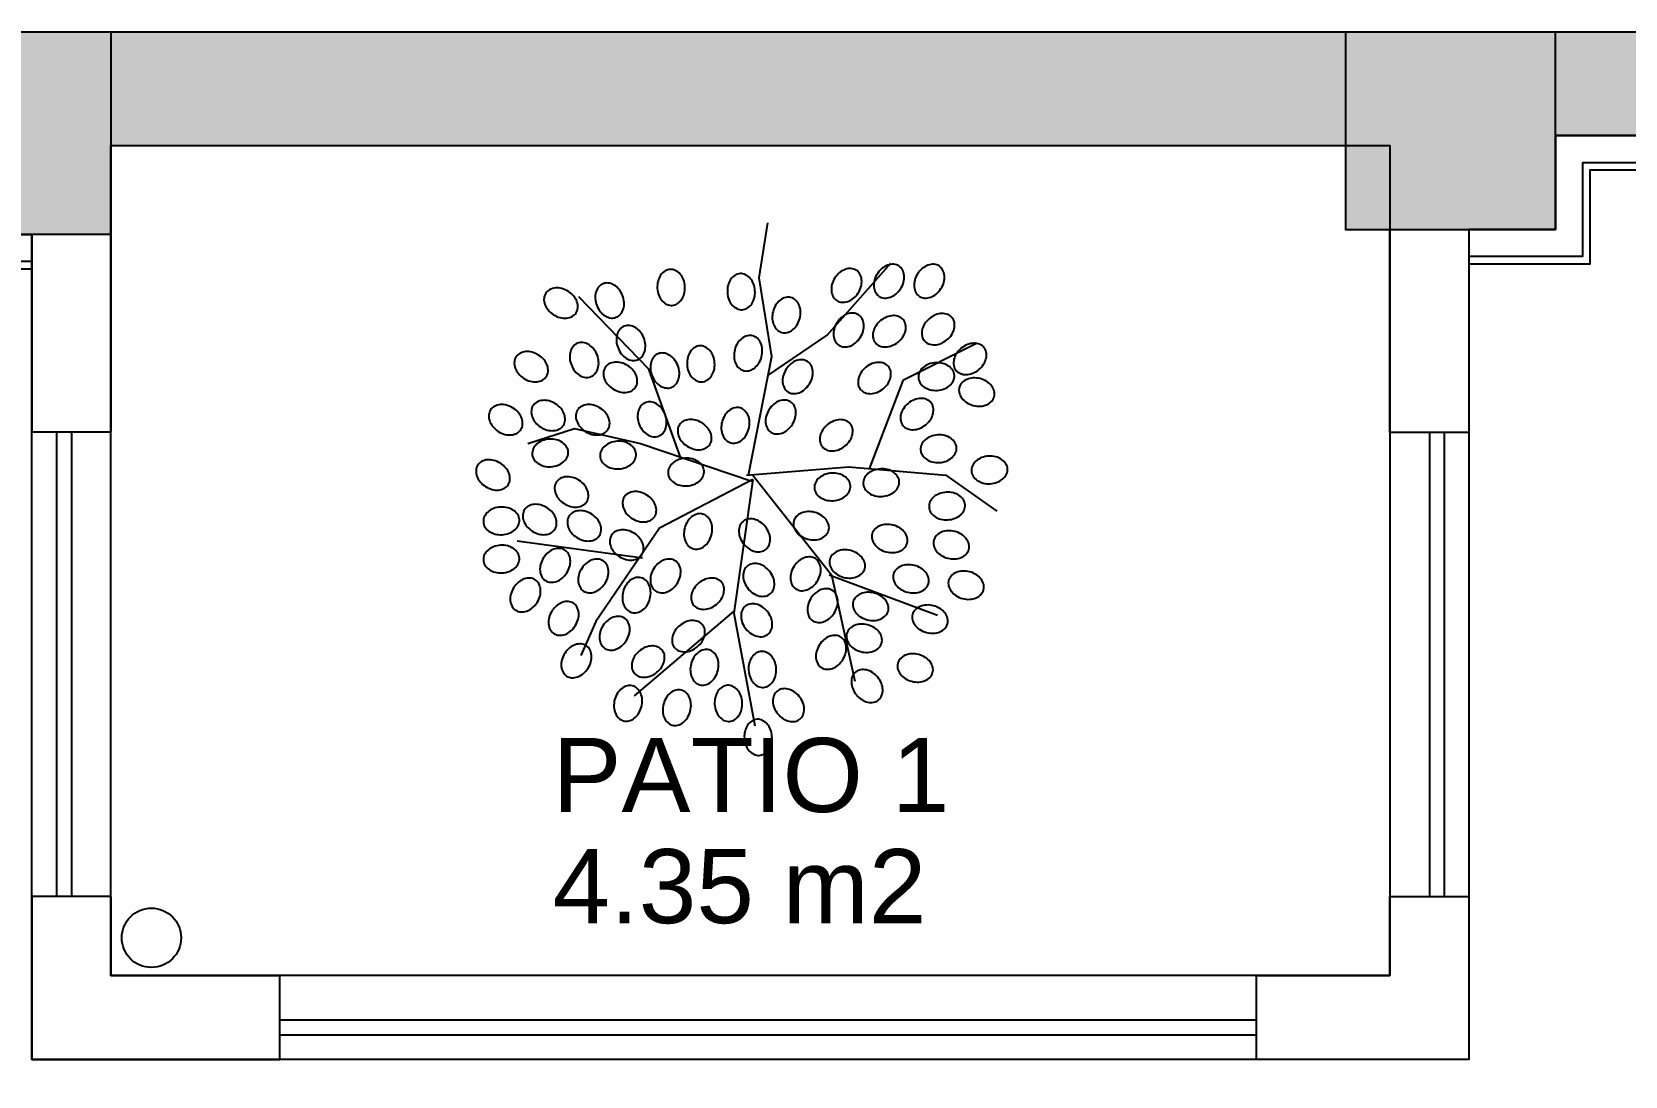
# Model space of a CAD drawing. Header units: millimetres. Extents: x 750 to 30081, y 716 to 7419.
# Drawn here: x 15178 to 18404, y 5305 to 7419 of the extents above; entities that cross this region are included whole.
import ezdxf

# ---------------------------------------------------------------- set-up
doc = ezdxf.new("R2010")
doc.units = ezdxf.units.MM
doc.linetypes.add('CONTINUA', pattern=[0])
for name, color, linetype in [('AREA', 1, 'Continuous'), ('CARPINTERIA', 4, 'Continuous'), ('MURO', 2, 'Continuous'), ('RELLENO', 164, 'CONTINUA')]:
    doc.layers.add(name, color=color, linetype=linetype)
doc.layers.add('AREA PERIMETRO', color=3, linetype='Continuous', plot=False)
doc.styles.add('STYLE1', font='Arial.ttf', dxfattribs={"width": 0.75})

msp = doc.modelspace()

# ---------------------------------------------------------------- hatches: boundary and pattern name
at = {"layer": 'RELLENO', "ltscale": 0.5}
h = msp.add_hatch(color=256, dxfattribs=at)
h.dxf.hatch_style = 1
h.paths.add_polyline_path([(6412.7, 7178.8), (10467.8, 7178.8), (10467.8, 6708.8), (11067.8, 6708.8), (11067.8, 7178.8), (14747.8, 7178.8), (14747.8, 7418.8), (5767.9, 7418.8), (1261.9, 6991.2), (1261.9, 6725.3), (815.6, 6725.3), (800.9, 5416.1), (1801, 5415.3), (1815.9, 6816.3), (5722.7, 7161.1), (5722.7, 6678.8), (6412.7, 6678.8)])
h.paths.add_polyline_path([(15337.8, 7008.8), (15337.8, 7418.8), (14747.8, 7418.8), (14747.8, 7008.8)])
h.paths.add_polyline_path([(15337.8, 7418.8), (15337.8, 7188.8), (17837.8, 7188.8), (17837.8, 7418.8)])
h.paths.add_polyline_path([(18262.8, 7418.8), (17837.8, 7418.8), (17837.8, 7018.8), (18262.8, 7018.8)])
h.paths.add_polyline_path([(18262.8, 7418.8), (18262.8, 7208.8), (21807.8, 7208.8), (21807.8, 7418.8)])
h.paths.add_polyline_path([(21807.8, 7418.8), (21807.8, 6953.8), (22246.3, 6953.8), (22246.3, 7418.8)])
h.paths.add_polyline_path([(25772.8, 7248.8), (25772.8, 7418.8), (22246.3, 7418.8), (22246.3, 7248.8)])
h.paths.add_polyline_path([(26372.8, 7418.8), (25772.8, 7418.8), (25772.8, 6953.8), (26372.8, 6953.8)])
h.paths.add_polyline_path([(26372.8, 7418.8), (26372.8, 7228.8), (28334.2, 7228.8), (28422, 5958.8), (28722.7, 5958.8), (28621.7, 7418.8)])
h.paths.add_polyline_path([(28787.1, 5028.8), (28486.3, 5028.8), (28519.2, 4553.7), (28818.8, 4570.2)])

# ---------------------------------------------------------------- linework, layer by layer
at = {"color": 116, "true_color": 0x136734}
for points in [[(16629.1, 6521.3), (16676.4, 6761.9), (16650.6, 6920.8), (16667.8, 7032.5)], [(16667.8, 6723.2), (16788.1, 6804.8), (16917.1, 6950.9)], [(16491.5, 6555.7), (16427.1, 6736.1), (16285.2, 6882.2)], [(16874.1, 6534.2), (16942.9, 6714.6), (17089, 6787.7)], [(16182.1, 6585.7), (16276.6, 6615.8), (16409.9, 6585.7), (16637.7, 6508.4)], [(16624.8, 6521.3), (16831.1, 6538.5), (17028.8, 6521.3), (17132, 6448.3)], [(16637.7, 6521.3), (16796.7, 6319.4), (16844, 6104.6)], [(16637.7, 6512.7), (16448.6, 6413.9), (16319.6, 6224.9), (16289.5, 6156.1)], [(16637.7, 6512.7), (16599, 6242), (16642, 6014.3)], [(16414.2, 6353.7), (16160.6, 6388.1)], [(16792.4, 6319.4), (17011.6, 6237.7)], [(16599, 6246.3), (16397, 6074.5)]]:
    msp.add_lwpolyline(points, dxfattribs=at)
for points in [[(16474.3, 6865, 0.124565), (16484.5, 6868.2, 0.105746), (16493.5, 6876.8, 0.086824), (16498.8, 6888.6, 0.076963), (16500.2, 6903.2, 0.076963), (16497.1, 6917.4, 0.086824), (16490.5, 6928.5, 0.105746), (16480.5, 6936, 0.124565), (16470, 6938, 0.124565), (16459.9, 6934.8, 0.105746), (16450.9, 6926.2, 0.086824), (16445.6, 6914.4, 0.076963), (16444.2, 6899.9, 0.076963), (16447.3, 6885.6, 0.086824), (16453.9, 6874.5, 0.105746), (16463.9, 6867, 0.124565)], [(16807.7, 6874.7, 0.124565), (16817.8, 6871.4, 0.105746), (16830.1, 6873.1, 0.086824), (16841.4, 6879.5, 0.076963), (16851, 6890.4, 0.076963), (16856.9, 6903.8, 0.086824), (16858, 6916.7, 0.105746), (16854.4, 6928.6, 0.124565), (16847.1, 6936.4, 0.124565), (16837, 6939.7, 0.105746), (16824.7, 6938, 0.086824), (16813.4, 6931.6, 0.076963), (16803.8, 6920.7, 0.076963), (16797.9, 6907.3, 0.086824), (16796.8, 6894.5, 0.105746), (16800.4, 6882.5, 0.124565)], [(16893.6, 6883.3, 0.124565), (16903.7, 6880, 0.105746), (16916.1, 6881.7, 0.086824), (16927.3, 6888.1, 0.076963), (16937, 6899, 0.076963), (16942.8, 6912.4, 0.086824), (16944, 6925.2, 0.105746), (16940.4, 6937.2, 0.124565), (16933.1, 6945, 0.124565), (16923, 6948.3, 0.105746), (16910.6, 6946.6, 0.086824), (16899.4, 6940.2, 0.076963), (16889.8, 6929.3, 0.076963), (16883.9, 6915.9, 0.086824), (16882.7, 6903, 0.105746), (16886.4, 6891.1, 0.124565)], [(16975.3, 6883.3, 0.124565), (16985.4, 6880, 0.105746), (16997.8, 6881.7, 0.086824), (17009, 6888.1, 0.076963), (17018.6, 6899, 0.076963), (17024.5, 6912.4, 0.086824), (17025.7, 6925.2, 0.105746), (17022, 6937.2, 0.124565), (17014.8, 6945, 0.124565), (17004.7, 6948.3, 0.105746), (16992.3, 6946.6, 0.086824), (16981.1, 6940.2, 0.076963), (16971.4, 6929.3, 0.076963), (16965.5, 6915.9, 0.086824), (16964.4, 6903, 0.105746), (16968, 6891.1, 0.124565)], [(16361.1, 6841, 0.124565), (16369.7, 6847.2, 0.105746), (16375.6, 6858.2, 0.086824), (16377, 6871, 0.076963), (16373.8, 6885.2, 0.076963), (16366.5, 6897.8, 0.086824), (16356.8, 6906.3, 0.105746), (16345, 6910.4, 0.124565), (16334.4, 6909.1, 0.124565), (16325.8, 6902.9, 0.105746), (16319.9, 6891.9, 0.086824), (16318.5, 6879, 0.076963), (16321.6, 6864.8, 0.076963), (16329, 6852.2, 0.086824), (16338.7, 6843.7, 0.105746), (16350.5, 6839.6, 0.124565)], [(16616.2, 6856.4, 0.124565), (16626.3, 6859.6, 0.105746), (16635.3, 6868.3, 0.086824), (16640.6, 6880.1, 0.076963), (16642, 6894.6, 0.076963), (16638.9, 6908.8, 0.086824), (16632.3, 6919.9, 0.105746), (16622.3, 6927.4, 0.124565), (16611.9, 6929.4, 0.124565), (16601.7, 6926.2, 0.105746), (16592.7, 6917.6, 0.086824), (16587.4, 6905.8, 0.076963), (16586.1, 6891.3, 0.076963), (16589.1, 6877, 0.086824), (16595.8, 6865.9, 0.105746), (16605.7, 6858.4, 0.124565)], [(16279.8, 6850.2, 0.124565), (16283.2, 6860.3, 0.105746), (16281.5, 6872.7, 0.086824), (16275, 6883.9, 0.076963), (16264.1, 6893.5, 0.076963), (16250.8, 6899.4, 0.086824), (16237.9, 6900.6, 0.105746), (16226, 6896.9, 0.124565), (16218.2, 6889.6, 0.124565), (16214.8, 6879.5, 0.105746), (16216.5, 6867.2, 0.086824), (16223, 6856, 0.076963), (16233.9, 6846.3, 0.076963), (16247.2, 6840.4, 0.086824), (16260.1, 6839.3, 0.105746), (16272.1, 6842.9, 0.124565)], [(16696.3, 6810.3, 0.124565), (16707, 6810.2, 0.105746), (16718.2, 6815.6, 0.086824), (16726.9, 6825.2, 0.076963), (16732.7, 6838.6, 0.076963), (16734.2, 6853.1, 0.086824), (16731.3, 6865.7, 0.105746), (16724.2, 6875.9, 0.124565), (16714.8, 6881.1, 0.124565), (16704.2, 6881.1, 0.105746), (16692.9, 6875.7, 0.086824), (16684.3, 6866.1, 0.076963), (16678.5, 6852.7, 0.076963), (16677, 6838.2, 0.086824), (16679.9, 6825.6, 0.105746), (16687, 6815.4, 0.124565)], [(16812, 6784.5, 0.124565), (16822.1, 6781.2, 0.105746), (16834.4, 6782.9, 0.086824), (16845.7, 6789.3, 0.076963), (16855.3, 6800.2, 0.076963), (16861.2, 6813.5, 0.086824), (16862.3, 6826.4, 0.105746), (16858.7, 6838.4, 0.124565), (16851.4, 6846.1, 0.124565), (16841.3, 6849.5, 0.105746), (16829, 6847.8, 0.086824), (16817.7, 6841.4, 0.076963), (16808.1, 6830.4, 0.076963), (16802.2, 6817.1, 0.086824), (16801.1, 6804.2, 0.105746), (16804.7, 6792.3, 0.124565)], [(16885.8, 6789.4, 0.124565), (16894.4, 6783.1, 0.105746), (16906.7, 6780.9, 0.086824), (16919.3, 6783.6, 0.076963), (16931.9, 6791, 0.076963), (16941.6, 6801.8, 0.086824), (16946.7, 6813.7, 0.105746), (16946.9, 6826.2, 0.124565), (16942.4, 6835.8, 0.124565), (16933.8, 6842.2, 0.105746), (16921.5, 6844.4, 0.086824), (16908.9, 6841.7, 0.076963), (16896.3, 6834.3, 0.076963), (16886.6, 6823.4, 0.086824), (16881.5, 6811.5, 0.105746), (16881.3, 6799.1, 0.124565)], [(16984.7, 6793.7, 0.124565), (16993.2, 6787.4, 0.105746), (17005.5, 6785.2, 0.086824), (17018.2, 6787.9, 0.076963), (17030.7, 6795.3, 0.076963), (17040.5, 6806.1, 0.086824), (17045.5, 6818, 0.105746), (17045.8, 6830.5, 0.124565), (17041.2, 6840.1, 0.124565), (17032.7, 6846.5, 0.105746), (17020.4, 6848.7, 0.086824), (17007.7, 6846, 0.076963), (16995.2, 6838.6, 0.076963), (16985.5, 6827.7, 0.086824), (16980.4, 6815.8, 0.105746), (16980.2, 6803.4, 0.124565)], [(16404, 6755, 0.124565), (16412.7, 6761.2, 0.105746), (16418.6, 6772.2, 0.086824), (16420, 6785.1, 0.076963), (16416.8, 6799.3, 0.076963), (16409.5, 6811.9, 0.086824), (16399.7, 6820.4, 0.105746), (16388, 6824.5, 0.124565), (16377.4, 6823.2, 0.124565), (16368.7, 6817, 0.105746), (16362.8, 6806, 0.086824), (16361.5, 6793.1, 0.076963), (16364.6, 6778.9, 0.076963), (16371.9, 6766.3, 0.086824), (16381.7, 6757.8, 0.105746), (16393.5, 6753.7, 0.124565)], [(16309.5, 6720.7, 0.124565), (16318.1, 6726.9, 0.105746), (16324, 6737.9, 0.086824), (16325.4, 6750.7, 0.076963), (16322.3, 6764.9, 0.076963), (16314.9, 6777.5, 0.086824), (16305.2, 6786, 0.105746), (16293.4, 6790.1, 0.124565), (16282.8, 6788.8, 0.124565), (16274.2, 6782.6, 0.105746), (16268.3, 6771.6, 0.086824), (16266.9, 6758.7, 0.076963), (16270.1, 6744.5, 0.076963), (16277.4, 6731.9, 0.086824), (16287.1, 6723.4, 0.105746), (16298.9, 6719.3, 0.124565)], [(16534.5, 6710.3, 0.124565), (16544.7, 6713.5, 0.105746), (16553.7, 6722.2, 0.086824), (16559, 6734, 0.076963), (16560.3, 6748.5, 0.076963), (16557.3, 6762.7, 0.086824), (16550.6, 6773.8, 0.105746), (16540.7, 6781.4, 0.124565), (16530.2, 6783.4, 0.124565), (16520.1, 6780.1, 0.105746), (16511.1, 6771.5, 0.086824), (16505.8, 6759.7, 0.076963), (16504.4, 6745.2, 0.076963), (16507.5, 6731, 0.086824), (16514.1, 6719.9, 0.105746), (16524.1, 6712.3, 0.124565)], [(16619, 6732.9, 0.124565), (16629.6, 6732.9, 0.105746), (16640.9, 6738.3, 0.086824), (16649.5, 6747.9, 0.076963), (16655.3, 6761.3, 0.076963), (16656.8, 6775.7, 0.086824), (16653.9, 6788.4, 0.105746), (16646.8, 6798.6, 0.124565), (16637.5, 6803.7, 0.124565), (16626.8, 6803.8, 0.105746), (16615.6, 6798.4, 0.086824), (16606.9, 6788.8, 0.076963), (16601.1, 6775.4, 0.076963), (16599.6, 6760.9, 0.086824), (16602.5, 6748.3, 0.105746), (16609.7, 6738.1, 0.124565)], [(17049.2, 6733.6, 0.124565), (17057.7, 6727.3, 0.105746), (17070, 6725.1, 0.086824), (17082.7, 6727.7, 0.076963), (17095.2, 6735.1, 0.076963), (17104.9, 6746, 0.086824), (17110, 6757.9, 0.105746), (17110.2, 6770.4, 0.124565), (17105.7, 6780, 0.124565), (17097.2, 6786.3, 0.105746), (17084.9, 6788.5, 0.086824), (17072.2, 6785.9, 0.076963), (17059.7, 6778.4, 0.076963), (17049.9, 6767.6, 0.086824), (17044.9, 6755.7, 0.105746), (17044.6, 6743.2, 0.124565)], [(16219.6, 6721.3, 0.124565), (16223, 6731.4, 0.105746), (16221.3, 6743.8, 0.086824), (16214.9, 6755, 0.076963), (16203.9, 6764.6, 0.076963), (16190.6, 6770.5, 0.086824), (16177.7, 6771.7, 0.105746), (16165.8, 6768, 0.124565), (16158, 6760.8, 0.124565), (16154.7, 6750.7, 0.105746), (16156.4, 6738.3, 0.086824), (16162.8, 6727.1, 0.076963), (16173.7, 6717.4, 0.076963), (16187.1, 6711.5, 0.086824), (16199.9, 6710.4, 0.105746), (16211.9, 6714, 0.124565)], [(16400.2, 6699.8, 0.124565), (16403.5, 6709.9, 0.105746), (16401.8, 6722.3, 0.086824), (16395.4, 6733.5, 0.076963), (16384.5, 6743.2, 0.076963), (16371.1, 6749, 0.086824), (16358.3, 6750.2, 0.105746), (16346.3, 6746.6, 0.124565), (16338.6, 6739.3, 0.124565), (16335.2, 6729.2, 0.105746), (16336.9, 6716.8, 0.086824), (16343.3, 6705.6, 0.076963), (16354.3, 6696, 0.076963), (16367.6, 6690.1, 0.086824), (16380.5, 6688.9, 0.105746), (16392.4, 6692.5, 0.124565)], [(16472.8, 6699.2, 0.124565), (16481.5, 6705.4, 0.105746), (16487.4, 6716.4, 0.086824), (16488.8, 6729.2, 0.076963), (16485.6, 6743.5, 0.076963), (16478.3, 6756.1, 0.086824), (16468.5, 6764.6, 0.105746), (16456.7, 6768.7, 0.124565), (16446.2, 6767.3, 0.124565), (16437.5, 6761.1, 0.105746), (16431.6, 6750.1, 0.086824), (16430.2, 6737.3, 0.076963), (16433.4, 6723, 0.076963), (16440.7, 6710.5, 0.086824), (16450.5, 6701.9, 0.105746), (16462.3, 6697.9, 0.124565)], [(16708.8, 6690, 0.124565), (16718.9, 6686.6, 0.105746), (16731.3, 6688.3, 0.086824), (16742.5, 6694.8, 0.076963), (16752.1, 6705.7, 0.076963), (16758, 6719, 0.086824), (16759.2, 6731.9, 0.105746), (16755.5, 6743.9, 0.124565), (16748.3, 6751.6, 0.124565), (16738.2, 6755, 0.105746), (16725.8, 6753.3, 0.086824), (16714.6, 6746.8, 0.076963), (16704.9, 6735.9, 0.076963), (16699.1, 6722.6, 0.086824), (16697.9, 6709.7, 0.105746), (16701.5, 6697.8, 0.124565)], [(16855.7, 6694.9, 0.124565), (16864.3, 6688.6, 0.105746), (16876.6, 6686.4, 0.086824), (16889.2, 6689, 0.076963), (16901.8, 6696.5, 0.076963), (16911.5, 6707.3, 0.086824), (16916.6, 6719.2, 0.105746), (16916.8, 6731.7, 0.124565), (16912.3, 6741.3, 0.124565), (16903.7, 6747.6, 0.105746), (16891.4, 6749.8, 0.086824), (16878.8, 6747.2, 0.076963), (16866.2, 6739.8, 0.076963), (16856.5, 6728.9, 0.086824), (16851.4, 6717, 0.105746), (16851.2, 6704.5, 0.124565)], [(16972.9, 6718.9, 0.124565), (16976.1, 6708.8, 0.105746), (16984.7, 6699.8, 0.086824), (16996.5, 6694.5, 0.076963), (17011, 6693.1, 0.076963), (17025.3, 6696.2, 0.086824), (17036.4, 6702.8, 0.105746), (17043.9, 6712.8, 0.124565), (17045.9, 6723.2, 0.124565), (17042.7, 6733.4, 0.105746), (17034.1, 6742.4, 0.086824), (17022.3, 6747.7, 0.076963), (17007.8, 6749, 0.076963), (16993.5, 6746, 0.086824), (16982.4, 6739.3, 0.105746), (16974.9, 6729.4, 0.124565)], [(17055.7, 6698.9, 0.124565), (17055.6, 6688.3, 0.105746), (17061, 6677.1, 0.086824), (17070.6, 6668.4, 0.076963), (17084, 6662.6, 0.076963), (17098.5, 6661.1, 0.086824), (17111.1, 6664, 0.105746), (17121.3, 6671.1, 0.124565), (17126.5, 6680.5, 0.124565), (17126.6, 6691.1, 0.105746), (17121.1, 6702.3, 0.086824), (17111.5, 6711, 0.076963), (17098.2, 6716.8, 0.076963), (17083.7, 6718.3, 0.086824), (17071.1, 6715.4, 0.105746), (17060.8, 6708.3, 0.124565)], [(16168.1, 6613.9, 0.124565), (16171.4, 6624, 0.105746), (16169.7, 6636.4, 0.086824), (16163.3, 6647.6, 0.076963), (16152.4, 6657.2, 0.076963), (16139, 6663.1, 0.086824), (16126.2, 6664.3, 0.105746), (16114.2, 6660.6, 0.124565), (16106.4, 6653.4, 0.124565), (16103.1, 6643.3, 0.105746), (16104.8, 6630.9, 0.086824), (16111.2, 6619.7, 0.076963), (16122.1, 6610, 0.076963), (16135.5, 6604.1, 0.086824), (16148.4, 6603, 0.105746), (16160.3, 6606.6, 0.124565)], [(16254, 6622.5, 0.124565), (16257.4, 6632.6, 0.105746), (16255.7, 6645, 0.086824), (16249.3, 6656.2, 0.076963), (16238.3, 6665.8, 0.076963), (16225, 6671.7, 0.086824), (16212.1, 6672.9, 0.105746), (16200.2, 6669.2, 0.124565), (16192.4, 6661.9, 0.124565), (16189.1, 6651.8, 0.105746), (16190.8, 6639.5, 0.086824), (16197.2, 6628.3, 0.076963), (16208.1, 6618.6, 0.076963), (16221.4, 6612.7, 0.086824), (16234.3, 6611.6, 0.105746), (16246.3, 6615.2, 0.124565)], [(16344.3, 6613.9, 0.124565), (16347.7, 6624, 0.105746), (16346, 6636.4, 0.086824), (16339.5, 6647.6, 0.076963), (16328.6, 6657.2, 0.076963), (16315.3, 6663.1, 0.086824), (16302.4, 6664.3, 0.105746), (16290.4, 6660.6, 0.124565), (16282.7, 6653.4, 0.124565), (16279.3, 6643.3, 0.105746), (16281, 6630.9, 0.086824), (16287.5, 6619.7, 0.076963), (16298.4, 6610, 0.076963), (16311.7, 6604.1, 0.086824), (16324.6, 6603, 0.105746), (16336.5, 6606.6, 0.124565)], [(16447, 6600.4, 0.124565), (16455.7, 6606.6, 0.105746), (16461.6, 6617.6, 0.086824), (16463, 6630.4, 0.076963), (16459.8, 6644.7, 0.076963), (16452.5, 6657.2, 0.086824), (16442.7, 6665.8, 0.105746), (16430.9, 6669.8, 0.124565), (16420.4, 6668.5, 0.124565), (16411.7, 6662.3, 0.105746), (16405.8, 6651.3, 0.086824), (16404.4, 6638.5, 0.076963), (16407.6, 6624.2, 0.076963), (16414.9, 6611.6, 0.086824), (16424.7, 6603.1, 0.105746), (16436.5, 6599.1, 0.124565)], [(16593.2, 6586.9, 0.124565), (16603.8, 6586.8, 0.105746), (16615.1, 6592.2, 0.086824), (16623.7, 6601.8, 0.076963), (16629.5, 6615.2, 0.076963), (16631, 6629.7, 0.086824), (16628.1, 6642.3, 0.105746), (16621, 6652.5, 0.124565), (16611.7, 6657.7, 0.124565), (16601, 6657.7, 0.105746), (16589.8, 6652.3, 0.086824), (16581.1, 6642.7, 0.076963), (16575.3, 6629.3, 0.076963), (16573.8, 6614.8, 0.086824), (16576.7, 6602.2, 0.105746), (16583.9, 6592, 0.124565)], [(16674.4, 6608.4, 0.124565), (16684.5, 6605, 0.105746), (16696.9, 6606.7, 0.086824), (16708.1, 6613.2, 0.076963), (16717.7, 6624.1, 0.076963), (16723.6, 6637.4, 0.086824), (16724.8, 6650.3, 0.105746), (16721.2, 6662.2, 0.124565), (16713.9, 6670, 0.124565), (16703.8, 6673.4, 0.105746), (16691.4, 6671.7, 0.086824), (16680.2, 6665.2, 0.076963), (16670.6, 6654.3, 0.076963), (16664.7, 6641, 0.086824), (16663.5, 6628.1, 0.105746), (16667.1, 6616.1, 0.124565)], [(16941.7, 6621.9, 0.124565), (16950.3, 6615.6, 0.105746), (16962.6, 6613.4, 0.086824), (16975.2, 6616, 0.076963), (16987.8, 6623.4, 0.076963), (16997.5, 6634.3, 0.086824), (17002.5, 6646.2, 0.105746), (17002.8, 6658.7, 0.124565), (16998.3, 6668.3, 0.124565), (16989.7, 6674.6, 0.105746), (16977.4, 6676.8, 0.086824), (16964.8, 6674.2, 0.076963), (16952.2, 6666.7, 0.076963), (16942.5, 6655.9, 0.086824), (16937.4, 6644, 0.105746), (16937.2, 6631.5, 0.124565)], [(16550.6, 6583.8, 0.124565), (16554, 6593.9, 0.105746), (16552.3, 6606.3, 0.086824), (16545.8, 6617.5, 0.076963), (16534.9, 6627.2, 0.076963), (16521.6, 6633, 0.086824), (16508.7, 6634.2, 0.105746), (16496.8, 6630.6, 0.124565), (16489, 6623.3, 0.124565), (16485.6, 6613.2, 0.105746), (16487.3, 6600.8, 0.086824), (16493.8, 6589.6, 0.076963), (16504.7, 6580, 0.076963), (16518, 6574.1, 0.086824), (16530.9, 6572.9, 0.105746), (16542.9, 6576.5, 0.124565)], [(16778.4, 6578.9, 0.124565), (16786.9, 6572.6, 0.105746), (16799.2, 6570.4, 0.086824), (16811.9, 6573, 0.076963), (16824.4, 6580.5, 0.076963), (16834.1, 6591.3, 0.086824), (16839.2, 6603.2, 0.105746), (16839.5, 6615.7, 0.124565), (16834.9, 6625.3, 0.124565), (16826.4, 6631.6, 0.105746), (16814.1, 6633.8, 0.086824), (16801.4, 6631.2, 0.076963), (16788.9, 6623.8, 0.076963), (16779.2, 6612.9, 0.086824), (16774.1, 6601, 0.105746), (16773.8, 6588.5, 0.124565)], [(16263.8, 6568.5, 0.124565), (16260.6, 6578.7, 0.105746), (16251.9, 6587.7, 0.086824), (16240.1, 6593, 0.076963), (16225.6, 6594.4, 0.076963), (16211.4, 6591.3, 0.086824), (16200.3, 6584.7, 0.105746), (16192.8, 6574.7, 0.124565), (16190.8, 6564.2, 0.124565), (16194, 6554.1, 0.105746), (16202.6, 6545.1, 0.086824), (16214.4, 6539.8, 0.076963), (16228.9, 6538.4, 0.076963), (16243.2, 6541.5, 0.086824), (16254.3, 6548.1, 0.105746), (16261.8, 6558.1, 0.124565)], [(16401.3, 6564.2, 0.124565), (16398.1, 6574.4, 0.105746), (16389.5, 6583.4, 0.086824), (16377.7, 6588.7, 0.076963), (16363.2, 6590.1, 0.076963), (16348.9, 6587, 0.086824), (16337.8, 6580.4, 0.105746), (16330.3, 6570.4, 0.124565), (16328.3, 6559.9, 0.124565), (16331.5, 6549.8, 0.105746), (16340.2, 6540.8, 0.086824), (16352, 6535.5, 0.076963), (16366.5, 6534.1, 0.076963), (16380.7, 6537.2, 0.086824), (16391.8, 6543.8, 0.105746), (16399.3, 6553.8, 0.124565)], [(16977.2, 6572.9, 0.124565), (16980.4, 6562.7, 0.105746), (16989, 6553.7, 0.086824), (17000.8, 6548.4, 0.076963), (17015.3, 6547, 0.076963), (17029.6, 6550.1, 0.086824), (17040.7, 6556.7, 0.105746), (17048.2, 6566.7, 0.124565), (17050.2, 6577.2, 0.124565), (17047, 6587.3, 0.105746), (17038.4, 6596.3, 0.086824), (17026.6, 6601.6, 0.076963), (17012, 6603, 0.076963), (16997.8, 6599.9, 0.086824), (16986.7, 6593.3, 0.105746), (16979.2, 6583.3, 0.124565)], [(16142.3, 6502.2, 0.124565), (16145.6, 6512.3, 0.105746), (16143.9, 6524.7, 0.086824), (16137.5, 6535.9, 0.076963), (16126.6, 6545.5, 0.076963), (16113.3, 6551.4, 0.086824), (16100.4, 6552.6, 0.105746), (16088.4, 6548.9, 0.124565), (16080.7, 6541.7, 0.124565), (16077.3, 6531.6, 0.105746), (16079, 6519.2, 0.086824), (16085.4, 6508, 0.076963), (16096.4, 6498.3, 0.076963), (16109.7, 6492.4, 0.086824), (16122.6, 6491.3, 0.105746), (16134.5, 6494.9, 0.124565)], [(16538.9, 6529.9, 0.124565), (16535.7, 6540, 0.105746), (16527, 6549, 0.086824), (16515.2, 6554.3, 0.076963), (16500.7, 6555.7, 0.076963), (16486.5, 6552.6, 0.086824), (16475.4, 6546, 0.105746), (16467.9, 6536, 0.124565), (16465.9, 6525.6, 0.124565), (16469.1, 6515.4, 0.105746), (16477.7, 6506.4, 0.086824), (16489.5, 6501.1, 0.076963), (16504, 6499.8, 0.076963), (16518.3, 6502.8, 0.086824), (16529.4, 6509.5, 0.105746), (16536.9, 6519.4, 0.124565)], [(17080.3, 6529.9, 0.124565), (17083.5, 6519.7, 0.105746), (17092.2, 6510.7, 0.086824), (17104, 6505.4, 0.076963), (17118.5, 6504.1, 0.076963), (17132.7, 6507.1, 0.086824), (17143.8, 6513.8, 0.105746), (17151.4, 6523.7, 0.124565), (17153.4, 6534.2, 0.124565), (17150.2, 6544.3, 0.105746), (17141.5, 6553.3, 0.086824), (17129.7, 6558.6, 0.076963), (17115.2, 6560, 0.076963), (17101, 6556.9, 0.086824), (17089.9, 6550.3, 0.105746), (17082.3, 6540.3, 0.124565)], [(16301.3, 6467.8, 0.124565), (16304.7, 6477.9, 0.105746), (16303, 6490.3, 0.086824), (16296.5, 6501.5, 0.076963), (16285.6, 6511.2, 0.076963), (16272.3, 6517, 0.086824), (16259.4, 6518.2, 0.105746), (16247.5, 6514.6, 0.124565), (16239.7, 6507.3, 0.124565), (16236.3, 6497.2, 0.105746), (16238, 6484.8, 0.086824), (16244.5, 6473.6, 0.076963), (16255.4, 6464, 0.076963), (16268.7, 6458.1, 0.086824), (16281.6, 6456.9, 0.105746), (16293.5, 6460.6, 0.124565)], [(16762.3, 6495.5, 0.124565), (16765.5, 6485.4, 0.105746), (16774.1, 6476.4, 0.086824), (16785.9, 6471.1, 0.076963), (16800.4, 6469.7, 0.076963), (16814.7, 6472.8, 0.086824), (16825.8, 6479.4, 0.105746), (16833.3, 6489.4, 0.124565), (16835.3, 6499.8, 0.124565), (16832.1, 6510, 0.105746), (16823.4, 6519, 0.086824), (16811.6, 6524.3, 0.076963), (16797.1, 6525.6, 0.076963), (16782.9, 6522.6, 0.086824), (16771.8, 6515.9, 0.105746), (16764.3, 6506, 0.124565)], [(16861.1, 6504.1, 0.124565), (16864.3, 6494, 0.105746), (16873, 6485, 0.086824), (16884.8, 6479.7, 0.076963), (16899.3, 6478.3, 0.076963), (16913.5, 6481.4, 0.086824), (16924.6, 6488, 0.105746), (16932.2, 6498, 0.124565), (16934.2, 6508.4, 0.124565), (16930.9, 6518.6, 0.105746), (16922.3, 6527.6, 0.086824), (16910.5, 6532.9, 0.076963), (16896, 6534.2, 0.076963), (16881.8, 6531.2, 0.086824), (16870.7, 6524.5, 0.105746), (16863.1, 6514.6, 0.124565)], [(16438.9, 6437.8, 0.124565), (16442.2, 6447.9, 0.105746), (16440.5, 6460.2, 0.086824), (16434.1, 6471.4, 0.076963), (16423.2, 6481.1, 0.076963), (16409.8, 6487, 0.086824), (16397, 6488.1, 0.105746), (16385, 6484.5, 0.124565), (16377.2, 6477.2, 0.124565), (16373.9, 6467.1, 0.105746), (16375.6, 6454.7, 0.086824), (16382, 6443.5, 0.076963), (16392.9, 6433.9, 0.076963), (16406.3, 6428, 0.086824), (16419.1, 6426.8, 0.105746), (16431.1, 6430.5, 0.124565)], [(16994.4, 6456.9, 0.124565), (16997.6, 6446.7, 0.105746), (17006.2, 6437.7, 0.086824), (17018, 6432.4, 0.076963), (17032.5, 6431, 0.076963), (17046.8, 6434.1, 0.086824), (17057.9, 6440.7, 0.105746), (17065.4, 6450.7, 0.124565), (17067.4, 6461.2, 0.124565), (17064.2, 6471.3, 0.105746), (17055.5, 6480.3, 0.086824), (17043.7, 6485.6, 0.076963), (17029.2, 6487, 0.076963), (17015, 6483.9, 0.086824), (17003.9, 6477.3, 0.105746), (16996.4, 6467.3, 0.124565)], [(16164.9, 6431.1, 0.124565), (16161.7, 6441.2, 0.105746), (16153.1, 6450.2, 0.086824), (16141.3, 6455.5, 0.076963), (16126.8, 6456.9, 0.076963), (16112.5, 6453.8, 0.086824), (16101.4, 6447.2, 0.105746), (16093.9, 6437.2, 0.124565), (16091.9, 6426.8, 0.124565), (16095.1, 6416.6, 0.105746), (16103.8, 6407.6, 0.086824), (16115.6, 6402.3, 0.076963), (16130.1, 6400.9, 0.076963), (16144.3, 6404, 0.086824), (16155.4, 6410.7, 0.105746), (16162.9, 6420.6, 0.124565)], [(16236.8, 6412, 0.124565), (16240.2, 6422.1, 0.105746), (16238.5, 6434.4, 0.086824), (16232.1, 6445.7, 0.076963), (16221.1, 6455.3, 0.076963), (16207.8, 6461.2, 0.086824), (16194.9, 6462.3, 0.105746), (16183, 6458.7, 0.124565), (16175.2, 6451.4, 0.124565), (16171.9, 6441.3, 0.105746), (16173.6, 6429, 0.086824), (16180, 6417.7, 0.076963), (16190.9, 6408.1, 0.076963), (16204.2, 6402.2, 0.086824), (16217.1, 6401.1, 0.105746), (16229.1, 6404.7, 0.124565)], [(16327.1, 6399.1, 0.124565), (16330.5, 6409.2, 0.105746), (16328.8, 6421.6, 0.086824), (16322.3, 6432.8, 0.076963), (16311.4, 6442.4, 0.076963), (16298.1, 6448.3, 0.086824), (16285.2, 6449.5, 0.105746), (16273.2, 6445.8, 0.124565), (16265.5, 6438.5, 0.124565), (16262.1, 6428.4, 0.105746), (16263.8, 6416.1, 0.086824), (16270.3, 6404.9, 0.076963), (16281.2, 6395.2, 0.076963), (16294.5, 6389.3, 0.086824), (16307.4, 6388.2, 0.105746), (16319.3, 6391.8, 0.124565)], [(16536, 6442.8, 0.124565), (16525.4, 6442.9, 0.105746), (16514.2, 6437.5, 0.086824), (16505.5, 6427.9, 0.076963), (16499.7, 6414.5, 0.076963), (16498.2, 6400, 0.086824), (16501.1, 6387.4, 0.105746), (16508.2, 6377.2, 0.124565), (16517.6, 6372, 0.124565), (16528.2, 6372, 0.105746), (16539.4, 6377.4, 0.086824), (16548.1, 6387, 0.076963), (16553.9, 6400.4, 0.076963), (16555.4, 6414.8, 0.086824), (16552.5, 6427.5, 0.105746), (16545.4, 6437.7, 0.124565)], [(16617.9, 6427.9, 0.124565), (16611.6, 6419.3, 0.105746), (16609.4, 6407, 0.086824), (16612, 6394.4, 0.076963), (16619.5, 6381.8, 0.076963), (16630.3, 6372.1, 0.086824), (16642.2, 6367, 0.105746), (16654.7, 6366.8, 0.124565), (16664.3, 6371.3, 0.124565), (16670.6, 6379.9, 0.105746), (16672.8, 6392.2, 0.086824), (16670.2, 6404.8, 0.076963), (16662.8, 6417.4, 0.076963), (16651.9, 6427.1, 0.086824), (16640, 6432.2, 0.105746), (16627.6, 6432.4, 0.124565)], [(16720.4, 6428.3, 0.124565), (16720.3, 6417.6, 0.105746), (16725.8, 6406.4, 0.086824), (16735.4, 6397.7, 0.076963), (16748.7, 6391.9, 0.076963), (16763.2, 6390.4, 0.086824), (16775.8, 6393.3, 0.105746), (16786.1, 6400.5, 0.124565), (16791.2, 6409.8, 0.124565), (16791.3, 6420.4, 0.105746), (16785.8, 6431.7, 0.086824), (16776.3, 6440.3, 0.076963), (16762.9, 6446.1, 0.076963), (16748.4, 6447.6, 0.086824), (16735.8, 6444.7, 0.105746), (16725.5, 6437.6, 0.124565)], [(16879.4, 6402.5, 0.124565), (16879.4, 6391.9, 0.105746), (16884.8, 6380.6, 0.086824), (16894.4, 6371.9, 0.076963), (16907.8, 6366.1, 0.076963), (16922.3, 6364.7, 0.086824), (16934.9, 6367.5, 0.105746), (16945.1, 6374.7, 0.124565), (16950.2, 6384, 0.124565), (16950.3, 6394.7, 0.105746), (16944.9, 6405.9, 0.086824), (16935.3, 6414.6, 0.076963), (16921.9, 6420.4, 0.076963), (16907.4, 6421.8, 0.086824), (16894.8, 6419, 0.105746), (16884.6, 6411.8, 0.124565)], [(16413.1, 6360.4, 0.124565), (16416.4, 6370.5, 0.105746), (16414.7, 6382.9, 0.086824), (16408.3, 6394.1, 0.076963), (16397.4, 6403.8, 0.076963), (16384, 6409.6, 0.086824), (16371.2, 6410.8, 0.105746), (16359.2, 6407.2, 0.124565), (16351.5, 6399.9, 0.124565), (16348.1, 6389.8, 0.105746), (16349.8, 6377.4, 0.086824), (16356.2, 6366.2, 0.076963), (16367.1, 6356.6, 0.076963), (16380.5, 6350.7, 0.086824), (16393.4, 6349.5, 0.105746), (16405.3, 6353.1, 0.124565)], [(17004.1, 6389.6, 0.124565), (17004, 6379, 0.105746), (17009.5, 6367.7, 0.086824), (17019.1, 6359, 0.076963), (17032.4, 6353.3, 0.076963), (17046.9, 6351.8, 0.086824), (17059.5, 6354.7, 0.105746), (17069.8, 6361.8, 0.124565), (17074.9, 6371.1, 0.124565), (17075, 6381.8, 0.105746), (17069.5, 6393, 0.086824), (17059.9, 6401.7, 0.076963), (17046.6, 6407.5, 0.076963), (17032.1, 6409, 0.086824), (17019.5, 6406.1, 0.105746), (17009.2, 6398.9, 0.124565)], [(16164.9, 6353.7, 0.124565), (16161.7, 6363.9, 0.105746), (16153.1, 6372.9, 0.086824), (16141.3, 6378.2, 0.076963), (16126.8, 6379.6, 0.076963), (16112.5, 6376.5, 0.086824), (16101.4, 6369.8, 0.105746), (16093.9, 6359.9, 0.124565), (16091.9, 6349.4, 0.124565), (16095.1, 6339.3, 0.105746), (16103.8, 6330.3, 0.086824), (16115.6, 6325, 0.076963), (16130.1, 6323.6, 0.076963), (16144.3, 6326.7, 0.086824), (16155.4, 6333.3, 0.105746), (16162.9, 6343.3, 0.124565)], [(16257.1, 6369.8, 0.124565), (16247, 6373.1, 0.105746), (16234.6, 6371.4, 0.086824), (16223.4, 6365, 0.076963), (16213.8, 6354.1, 0.076963), (16207.9, 6340.7, 0.086824), (16206.7, 6327.9, 0.105746), (16210.3, 6315.9, 0.124565), (16217.6, 6308.1, 0.124565), (16227.7, 6304.8, 0.105746), (16240.1, 6306.5, 0.086824), (16251.3, 6312.9, 0.076963), (16260.9, 6323.8, 0.076963), (16266.8, 6337.2, 0.086824), (16268, 6350.1, 0.105746), (16264.4, 6362, 0.124565)], [(16764.3, 6352.6, 0.124565), (16754.2, 6355.9, 0.105746), (16741.8, 6354.2, 0.086824), (16730.6, 6347.8, 0.076963), (16721, 6336.9, 0.076963), (16715.1, 6323.6, 0.086824), (16713.9, 6310.7, 0.105746), (16717.5, 6298.7, 0.124565), (16724.8, 6291, 0.124565), (16734.9, 6287.6, 0.105746), (16747.3, 6289.3, 0.086824), (16758.5, 6295.7, 0.076963), (16768.1, 6306.7, 0.076963), (16774, 6320, 0.086824), (16775.2, 6332.9, 0.105746), (16771.6, 6344.8, 0.124565)], [(16793.5, 6350.9, 0.124565), (16793.4, 6340.3, 0.105746), (16798.8, 6329.1, 0.086824), (16808.4, 6320.4, 0.076963), (16821.8, 6314.6, 0.076963), (16836.3, 6313.1, 0.086824), (16848.9, 6316, 0.105746), (16859.1, 6323.1, 0.124565), (16864.3, 6332.5, 0.124565), (16864.4, 6343.1, 0.105746), (16858.9, 6354.3, 0.086824), (16849.3, 6363, 0.076963), (16836, 6368.8, 0.076963), (16821.5, 6370.3, 0.086824), (16808.9, 6367.4, 0.105746), (16798.6, 6360.3, 0.124565)], [(16334.4, 6348.3, 0.124565), (16324.3, 6351.6, 0.105746), (16312, 6349.9, 0.086824), (16300.8, 6343.5, 0.076963), (16291.1, 6332.6, 0.076963), (16285.2, 6319.3, 0.086824), (16284.1, 6306.4, 0.105746), (16287.7, 6294.4, 0.124565), (16295, 6286.7, 0.124565), (16305.1, 6283.3, 0.105746), (16317.5, 6285, 0.086824), (16328.7, 6291.4, 0.076963), (16338.3, 6302.4, 0.076963), (16344.2, 6315.7, 0.086824), (16345.4, 6328.6, 0.105746), (16341.7, 6340.5, 0.124565)], [(16480.6, 6348.3, 0.124565), (16470.5, 6351.6, 0.105746), (16458.1, 6349.9, 0.086824), (16446.9, 6343.5, 0.076963), (16437.3, 6332.6, 0.076963), (16431.4, 6319.3, 0.086824), (16430.2, 6306.4, 0.105746), (16433.9, 6294.4, 0.124565), (16441.1, 6286.7, 0.124565), (16451.2, 6283.3, 0.105746), (16463.6, 6285, 0.086824), (16474.8, 6291.4, 0.076963), (16484.5, 6302.4, 0.076963), (16490.3, 6315.7, 0.086824), (16491.5, 6328.6, 0.105746), (16487.9, 6340.5, 0.124565)], [(16626.5, 6337.7, 0.124565), (16620.2, 6329.1, 0.105746), (16618, 6316.8, 0.086824), (16620.6, 6304.2, 0.076963), (16628.1, 6291.6, 0.076963), (16638.9, 6281.9, 0.086824), (16650.8, 6276.8, 0.105746), (16663.3, 6276.6, 0.124565), (16672.9, 6281.1, 0.124565), (16679.2, 6289.7, 0.105746), (16681.4, 6302, 0.086824), (16678.8, 6314.6, 0.076963), (16671.4, 6327.2, 0.076963), (16660.5, 6336.9, 0.086824), (16648.6, 6341.9, 0.105746), (16636.1, 6342.2, 0.124565)], [(16922.4, 6320.9, 0.124565), (16922.4, 6310.2, 0.105746), (16927.8, 6299, 0.086824), (16937.4, 6290.3, 0.076963), (16950.7, 6284.5, 0.076963), (16965.2, 6283, 0.086824), (16977.9, 6285.9, 0.105746), (16988.1, 6293.1, 0.124565), (16993.2, 6302.4, 0.124565), (16993.3, 6313, 0.105746), (16987.9, 6324.3, 0.086824), (16978.3, 6332.9, 0.076963), (16964.9, 6338.7, 0.076963), (16950.4, 6340.2, 0.086824), (16937.8, 6337.3, 0.105746), (16927.6, 6330.2, 0.124565)], [(17034.2, 6308, 0.124565), (17034.1, 6297.3, 0.105746), (17039.6, 6286.1, 0.086824), (17049.1, 6277.4, 0.076963), (17062.5, 6271.6, 0.076963), (17077, 6270.1, 0.086824), (17089.6, 6273, 0.105746), (17099.8, 6280.2, 0.124565), (17105, 6289.5, 0.124565), (17105.1, 6300.1, 0.105746), (17099.6, 6311.4, 0.086824), (17090, 6320.1, 0.076963), (17076.7, 6325.8, 0.076963), (17062.2, 6327.3, 0.086824), (17049.6, 6324.4, 0.105746), (17039.3, 6317.3, 0.124565)], [(16196.9, 6309.6, 0.124565), (16186.8, 6313, 0.105746), (16174.4, 6311.3, 0.086824), (16163.2, 6304.8, 0.076963), (16153.6, 6293.9, 0.076963), (16147.7, 6280.6, 0.086824), (16146.5, 6267.7, 0.105746), (16150.2, 6255.8, 0.124565), (16157.4, 6248, 0.124565), (16167.5, 6244.6, 0.105746), (16179.9, 6246.3, 0.086824), (16191.1, 6252.8, 0.076963), (16200.8, 6263.7, 0.076963), (16206.7, 6277, 0.086824), (16207.8, 6289.9, 0.105746), (16204.2, 6301.9, 0.124565)], [(16411.4, 6313.9, 0.124565), (16400.7, 6314, 0.105746), (16389.5, 6308.6, 0.086824), (16380.8, 6299, 0.076963), (16375, 6285.6, 0.076963), (16373.5, 6271.1, 0.086824), (16376.4, 6258.5, 0.105746), (16383.6, 6248.3, 0.124565), (16392.9, 6243.2, 0.124565), (16403.5, 6243.1, 0.105746), (16414.8, 6248.5, 0.086824), (16423.5, 6258.1, 0.076963), (16429.3, 6271.5, 0.076963), (16430.7, 6286, 0.086824), (16427.8, 6298.6, 0.105746), (16420.7, 6308.8, 0.124565)], [(16574.4, 6304.7, 0.124565), (16565.8, 6311, 0.105746), (16553.5, 6313.2, 0.086824), (16540.9, 6310.6, 0.076963), (16528.3, 6303.2, 0.076963), (16518.6, 6292.3, 0.086824), (16513.5, 6280.4, 0.105746), (16513.3, 6267.9, 0.124565), (16517.8, 6258.3, 0.124565), (16526.4, 6252, 0.105746), (16538.7, 6249.8, 0.086824), (16551.3, 6252.4, 0.076963), (16563.9, 6259.8, 0.076963), (16573.6, 6270.7, 0.086824), (16578.7, 6282.6, 0.105746), (16578.9, 6295.1, 0.124565)], [(16798.7, 6288.1, 0.124565), (16788.6, 6291.5, 0.105746), (16776.2, 6289.8, 0.086824), (16765, 6283.4, 0.076963), (16755.3, 6272.4, 0.076963), (16749.5, 6259.1, 0.086824), (16748.3, 6246.2, 0.105746), (16751.9, 6234.3, 0.124565), (16759.2, 6226.5, 0.124565), (16769.3, 6223.2, 0.105746), (16781.7, 6224.9, 0.086824), (16792.9, 6231.3, 0.076963), (16802.5, 6242.2, 0.076963), (16808.4, 6255.5, 0.086824), (16809.6, 6268.4, 0.105746), (16805.9, 6280.4, 0.124565)], [(16274.3, 6262.4, 0.124565), (16264.2, 6265.7, 0.105746), (16251.8, 6264, 0.086824), (16240.6, 6257.6, 0.076963), (16230.9, 6246.7, 0.076963), (16225.1, 6233.3, 0.086824), (16223.9, 6220.5, 0.105746), (16227.5, 6208.5, 0.124565), (16234.8, 6200.7, 0.124565), (16244.9, 6197.4, 0.105746), (16257.3, 6199.1, 0.086824), (16268.5, 6205.5, 0.076963), (16278.1, 6216.4, 0.076963), (16284, 6229.8, 0.086824), (16285.2, 6242.6, 0.105746), (16281.5, 6254.6, 0.124565)], [(16622.2, 6256, 0.124565), (16615.9, 6247.5, 0.105746), (16613.7, 6235.2, 0.086824), (16616.3, 6222.5, 0.076963), (16623.8, 6210, 0.076963), (16634.6, 6200.3, 0.086824), (16646.5, 6195.2, 0.105746), (16659, 6194.9, 0.124565), (16668.6, 6199.5, 0.124565), (16674.9, 6208, 0.105746), (16677.1, 6220.3, 0.086824), (16674.5, 6233, 0.076963), (16667.1, 6245.5, 0.076963), (16656.2, 6255.2, 0.086824), (16644.3, 6260.3, 0.105746), (16631.8, 6260.6, 0.124565)], [(16840.8, 6265, 0.124565), (16840.7, 6254.4, 0.105746), (16846.1, 6243.1, 0.086824), (16855.7, 6234.5, 0.076963), (16869.1, 6228.7, 0.076963), (16883.6, 6227.2, 0.086824), (16896.2, 6230.1, 0.105746), (16906.4, 6237.2, 0.124565), (16911.6, 6246.5, 0.124565), (16911.6, 6257.2, 0.105746), (16906.2, 6268.4, 0.086824), (16896.6, 6277.1, 0.076963), (16883.2, 6282.9, 0.076963), (16868.7, 6284.4, 0.086824), (16856.1, 6281.5, 0.105746), (16845.9, 6274.3, 0.124565)], [(16377.4, 6232.3, 0.124565), (16367.3, 6235.6, 0.105746), (16355, 6233.9, 0.086824), (16343.7, 6227.5, 0.076963), (16334.1, 6216.6, 0.076963), (16328.2, 6203.3, 0.086824), (16327.1, 6190.4, 0.105746), (16330.7, 6178.4, 0.124565), (16338, 6170.7, 0.124565), (16348.1, 6167.3, 0.105746), (16360.4, 6169, 0.086824), (16371.7, 6175.4, 0.076963), (16381.3, 6186.4, 0.076963), (16387.2, 6199.7, 0.086824), (16388.3, 6212.6, 0.105746), (16384.7, 6224.5, 0.124565)], [(16535.7, 6218.8, 0.124565), (16527.1, 6225.1, 0.105746), (16514.8, 6227.3, 0.086824), (16502.2, 6224.7, 0.076963), (16489.6, 6217.2, 0.076963), (16479.9, 6206.4, 0.086824), (16474.8, 6194.5, 0.105746), (16474.6, 6182, 0.124565), (16479.1, 6172.4, 0.124565), (16487.7, 6166.1, 0.105746), (16500, 6163.9, 0.086824), (16512.6, 6166.5, 0.076963), (16525.2, 6173.9, 0.076963), (16534.9, 6184.8, 0.086824), (16540, 6196.7, 0.105746), (16540.2, 6209.2, 0.124565)], [(16961.1, 6239.2, 0.124565), (16961, 6228.6, 0.105746), (16966.5, 6217.4, 0.086824), (16976.1, 6208.7, 0.076963), (16989.4, 6202.9, 0.076963), (17003.9, 6201.4, 0.086824), (17016.5, 6204.3, 0.105746), (17026.8, 6211.4, 0.124565), (17031.9, 6220.8, 0.124565), (17032, 6231.4, 0.105746), (17026.5, 6242.6, 0.086824), (17017, 6251.3, 0.076963), (17003.6, 6257.1, 0.076963), (16989.1, 6258.6, 0.086824), (16976.5, 6255.7, 0.105746), (16966.3, 6248.6, 0.124565)], [(16815.9, 6193.6, 0.124565), (16805.8, 6197, 0.105746), (16793.4, 6195.3, 0.086824), (16782.2, 6188.8, 0.076963), (16772.5, 6177.9, 0.076963), (16766.6, 6164.6, 0.086824), (16765.5, 6151.7, 0.105746), (16769.1, 6139.8, 0.124565), (16776.4, 6132, 0.124565), (16786.5, 6128.6, 0.105746), (16798.9, 6130.3, 0.086824), (16810.1, 6136.8, 0.076963), (16819.7, 6147.7, 0.076963), (16825.6, 6161, 0.086824), (16826.8, 6173.9, 0.105746), (16823.1, 6185.9, 0.124565)], [(16827.9, 6200.6, 0.124565), (16827.8, 6189.9, 0.105746), (16833.2, 6178.7, 0.086824), (16842.8, 6170, 0.076963), (16856.2, 6164.2, 0.076963), (16870.7, 6162.7, 0.086824), (16883.3, 6165.6, 0.105746), (16893.5, 6172.8, 0.124565), (16898.7, 6182.1, 0.124565), (16898.7, 6192.7, 0.105746), (16893.3, 6204, 0.086824), (16883.7, 6212.6, 0.076963), (16870.3, 6218.4, 0.076963), (16855.9, 6219.9, 0.086824), (16843.2, 6217, 0.105746), (16833, 6209.9, 0.124565)], [(16300.1, 6176.4, 0.124565), (16290, 6179.8, 0.105746), (16277.6, 6178.1, 0.086824), (16266.4, 6171.7, 0.076963), (16256.7, 6160.7, 0.076963), (16250.8, 6147.4, 0.086824), (16249.7, 6134.5, 0.105746), (16253.3, 6122.6, 0.124565), (16260.6, 6114.8, 0.124565), (16270.7, 6111.5, 0.105746), (16283.1, 6113.2, 0.086824), (16294.3, 6119.6, 0.076963), (16303.9, 6130.5, 0.076963), (16309.8, 6143.8, 0.086824), (16311, 6156.7, 0.105746), (16307.3, 6168.7, 0.124565)], [(16454, 6167.2, 0.124565), (16445.5, 6173.5, 0.105746), (16433.2, 6175.8, 0.086824), (16420.5, 6173.1, 0.076963), (16408, 6165.7, 0.076963), (16398.2, 6154.8, 0.086824), (16393.2, 6142.9, 0.105746), (16392.9, 6130.5, 0.124565), (16397.5, 6120.8, 0.124565), (16406, 6114.5, 0.105746), (16418.3, 6112.3, 0.086824), (16431, 6115, 0.076963), (16443.5, 6122.4, 0.076963), (16453.2, 6133.2, 0.086824), (16458.3, 6145.1, 0.105746), (16458.5, 6157.6, 0.124565)], [(16548.9, 6167.9, 0.124565), (16538.3, 6168, 0.105746), (16527.1, 6162.5, 0.086824), (16518.4, 6152.9, 0.076963), (16512.6, 6139.6, 0.076963), (16511.1, 6125.1, 0.086824), (16514, 6112.5, 0.105746), (16521.1, 6102.2, 0.124565), (16530.4, 6097.1, 0.124565), (16541.1, 6097, 0.105746), (16552.3, 6102.4, 0.086824), (16561, 6112, 0.076963), (16566.8, 6125.4, 0.076963), (16568.3, 6139.9, 0.086824), (16565.4, 6152.5, 0.105746), (16558.3, 6162.7, 0.124565)], [(16654.9, 6164.7, 0.124565), (16644.7, 6161.5, 0.105746), (16635.7, 6152.8, 0.086824), (16630.4, 6141, 0.076963), (16629.1, 6126.5, 0.076963), (16632.1, 6112.3, 0.086824), (16638.8, 6101.2, 0.105746), (16648.7, 6093.7, 0.124565), (16659.2, 6091.7, 0.124565), (16669.3, 6094.9, 0.105746), (16678.3, 6103.5, 0.086824), (16683.6, 6115.3, 0.076963), (16685, 6129.8, 0.076963), (16681.9, 6144.1, 0.086824), (16675.3, 6155.2, 0.105746), (16665.3, 6162.7, 0.124565)], [(16931, 6140.4, 0.124565), (16930.9, 6129.8, 0.105746), (16936.4, 6118.5, 0.086824), (16946, 6109.9, 0.076963), (16959.3, 6104.1, 0.076963), (16973.8, 6102.6, 0.086824), (16986.4, 6105.5, 0.105746), (16996.7, 6112.6, 0.124565), (17001.8, 6121.9, 0.124565), (17001.9, 6132.6, 0.105746), (16996.5, 6143.8, 0.086824), (16986.9, 6152.5, 0.076963), (16973.5, 6158.3, 0.076963), (16959, 6159.8, 0.086824), (16946.4, 6156.9, 0.105746), (16936.2, 6149.7, 0.124565)], [(16845.7, 6122.9, 0.124565), (16839.4, 6114.3, 0.105746), (16837.2, 6102, 0.086824), (16839.9, 6089.3, 0.076963), (16847.3, 6076.8, 0.076963), (16858.1, 6067.1, 0.086824), (16870, 6062, 0.105746), (16882.5, 6061.8, 0.124565), (16892.1, 6066.3, 0.124565), (16898.5, 6074.9, 0.105746), (16900.7, 6087.1, 0.086824), (16898, 6099.8, 0.076963), (16890.6, 6112.3, 0.076963), (16879.7, 6122.1, 0.086824), (16867.8, 6127.1, 0.105746), (16855.4, 6127.4, 0.124565)], [(16394.2, 6094.8, 0.124565), (16383.5, 6094.9, 0.105746), (16372.3, 6089.5, 0.086824), (16363.6, 6079.9, 0.076963), (16357.8, 6066.5, 0.076963), (16356.4, 6052, 0.086824), (16359.2, 6039.4, 0.105746), (16366.4, 6029.2, 0.124565), (16375.7, 6024, 0.124565), (16386.4, 6024, 0.105746), (16397.6, 6029.4, 0.086824), (16406.3, 6039, 0.076963), (16412.1, 6052.4, 0.076963), (16413.5, 6066.9, 0.086824), (16410.7, 6079.5, 0.105746), (16403.5, 6089.7, 0.124565)], [(16493.1, 6086.2, 0.124565), (16482.4, 6086.3, 0.105746), (16471.2, 6080.9, 0.086824), (16462.5, 6071.3, 0.076963), (16456.7, 6057.9, 0.076963), (16455.2, 6043.4, 0.086824), (16458.1, 6030.8, 0.105746), (16465.2, 6020.6, 0.124565), (16474.6, 6015.5, 0.124565), (16485.2, 6015.4, 0.105746), (16496.4, 6020.8, 0.086824), (16505.1, 6030.4, 0.076963), (16510.9, 6043.8, 0.076963), (16512.4, 6058.3, 0.086824), (16509.5, 6070.9, 0.105746), (16502.4, 6081.1, 0.124565)], [(16586.1, 6096, 0.124565), (16576, 6092.8, 0.105746), (16567, 6084.1, 0.086824), (16561.7, 6072.3, 0.076963), (16560.3, 6057.8, 0.076963), (16563.3, 6043.6, 0.086824), (16570, 6032.5, 0.105746), (16579.9, 6024.9, 0.124565), (16590.4, 6022.9, 0.124565), (16600.5, 6026.1, 0.105746), (16609.6, 6034.8, 0.086824), (16614.8, 6046.6, 0.076963), (16616.2, 6061.1, 0.076963), (16613.2, 6075.3, 0.086824), (16606.5, 6086.4, 0.105746), (16596.6, 6094, 0.124565)], [(16686.7, 6084.2, 0.124565), (16680.4, 6075.6, 0.105746), (16678.2, 6063.3, 0.086824), (16680.8, 6050.7, 0.076963), (16688.2, 6038.1, 0.076963), (16699.1, 6028.4, 0.086824), (16711, 6023.3, 0.105746), (16723.5, 6023.1, 0.124565), (16733.1, 6027.6, 0.124565), (16739.4, 6036.2, 0.105746), (16741.6, 6048.5, 0.086824), (16739, 6061.1, 0.076963), (16731.6, 6073.7, 0.076963), (16720.7, 6083.4, 0.086824), (16708.8, 6088.5, 0.105746), (16696.3, 6088.7, 0.124565)], [(16646.3, 6027.2, 0.124565), (16636.1, 6024, 0.105746), (16627.1, 6015.4, 0.086824), (16621.8, 6003.6, 0.076963), (16620.5, 5989.1, 0.076963), (16623.5, 5974.8, 0.086824), (16630.2, 5963.7, 0.105746), (16640.1, 5956.2, 0.124565), (16650.6, 5954.2, 0.124565), (16660.7, 5957.4, 0.105746), (16669.7, 5966.1, 0.086824), (16675, 5977.9, 0.076963), (16676.4, 5992.4, 0.076963), (16673.3, 6006.6, 0.086824), (16666.7, 6017.7, 0.105746), (16656.7, 6025.2, 0.124565)]]:
    msp.add_lwpolyline(points, format="xyb", close=True, dxfattribs=at)
at = {"layer": 'AREA PERIMETRO', "ltscale": 0.5}
msp.add_lwpolyline([(15177.6, 3048.8), (18127.8, 3048.8), (18127.8, 1423.8), (18262.8, 1423.8), (18262.8, 1138.8), (21807.8, 1138.8), (21807.8, 1408.8), (22227.8, 1408.8), (22236.3, 1438.8), (22236.3, 6953.8), (21807.8, 6953.8), (21807.8, 7208.8), (18262.8, 7208.8), (18262.8, 7018.8), (18087.8, 7018.8), (18087.8, 5338.8), (15177.8, 5338.8), (15177.8, 7008.8), (14747.8, 7008.8)], dxfattribs=at)
msp.add_lwpolyline([(15337.8, 7188.8), (17927.8, 7188.8), (17927.8, 5508.8), (15337.8, 5508.8)], close=True, dxfattribs=at)
at = {"layer": 'CARPINTERIA', "ltscale": 0.5}
for p, q in [((15227.8, 6608.8), (15227.8, 5668.8)), ((15257.8, 6608.8), (15257.8, 5668.8)), ((18007.8, 6608.8), (18007.8, 5668.8)), ((18037.8, 6608.8), (18037.8, 5668.8)), ((15677.8, 5418.8), (17657.7, 5418.8)), ((15677.8, 5388.8), (17657.7, 5388.8))]:
    msp.add_line(p, q, dxfattribs=at)
at = {"layer": 'MURO', "ltscale": 0.5}
for p, q in [((5767.9, 7418.8), (28621.7, 7418.8)), ((15337.8, 7418.8), (15337.8, 6608.8)), ((14747.8, 7008.8), (15177.8, 7008.8)), ((15177.8, 7008.8), (15177.8, 6608.8)), ((17927.8, 6608.8), (17927.8, 7018.8)), ((15337.8, 6608.8), (15177.8, 6608.8)), ((17927.8, 6608.8), (18087.8, 6608.8)), ((15177.8, 5668.8), (15177.8, 5338.8)), ((15337.8, 5668.8), (15177.8, 5668.8)), ((15337.8, 5668.8), (15337.8, 5508.8)), ((17927.8, 5508.8), (17927.8, 5668.8)), ((17927.8, 5668.8), (18087.8, 5668.8)), ((15337.8, 5508.8), (15680, 5508.8)), ((15680, 5338.8), (15680, 5508.8)), ((17657.7, 5508.8), (17927.8, 5508.8)), ((17657.7, 5338.8), (17657.7, 5508.8)), ((15177.8, 5338.8), (15680, 5338.8))]:
    msp.add_line(p, q, dxfattribs=at)
for points in [[(17837.8, 7418.8), (17837.8, 7018.8), (18262.8, 7018.8), (18262.8, 7418.8)], [(18262.8, 7208.8), (21807.8, 7208.8)], [(15337.8, 7008.8), (14747.8, 7008.8), (14747.8, 7178.8), (11067.8, 7178.8), (11067.8, 6708.8), (10467.8, 6708.8), (10467.8, 7178.8), (6412.7, 7178.8), (6412.7, 6678.8), (5722.7, 6678.8), (5722.7, 7161.1), (1815.9, 6816.3)], [(15337.8, 7188.8), (17837.8, 7188.8)], [(28722.7, 5958.8), (28351.8, 5958.8), (28268.8, 7158.8), (26870.2, 7158.8), (26870.2, 6883.8), (25670.2, 6883.8), (25670.2, 7178.8), (22316.3, 7178.8), (22316.3, 6923.8), (21737.8, 6923.8), (21737.8, 7138.8), (18332.8, 7138.8), (18332.8, 6948.8), (18087.8, 6948.8)], [(15177.8, 6938.8), (14677.8, 6938.8), (14677.8, 7108.8), (11137.8, 7108.8), (11137.8, 6638.8), (10397.8, 6638.8), (10397.8, 7108.8), (6482.7, 7108.8), (6482.7, 6608.8), (5652.7, 6608.8), (5652.7, 7084.6), (1822, 6746.5)], [(18087.8, 7018.8), (18087.8, 6608.8)], [(18087.8, 5668.8), (18087.8, 5338.8), (17657.7, 5338.8)]]:
    msp.add_lwpolyline(points, dxfattribs=at)
at = {"layer": 'MURO', "color": 5, "ltscale": 0.5}
for points in [[(28366.9, 5958.8), (28282.8, 7173.8), (26855.2, 7173.8), (26855.2, 6898.8), (25685.2, 6898.8), (25685.2, 7193.8), (22301.3, 7193.8), (22301.3, 6938.8), (21752.8, 6938.8), (21752.8, 7153.8), (18317.8, 7153.8), (18317.8, 6963.8), (18087.8, 6963.8)], [(15177.8, 6953.8), (14692.8, 6953.8), (14692.8, 7123.8), (11122.8, 7123.8), (11122.8, 6653.8), (10412.8, 6653.8), (10412.8, 7123.8), (6467.7, 7123.8), (6467.7, 6623.8), (5667.7, 6623.8), (5667.7, 7101), (1820.7, 6761.5)]]:
    msp.add_lwpolyline(points, dxfattribs=at)
msp.add_circle((15419.8, 5584.9), 60, dxfattribs=at)

# ---------------------------------------------------------------- texts
at = {"layer": 'AREA', "color": 3, "style": 'STYLE1'}
for s, p in [('PATIO 1', (16232, 5839.5)), ('4.35 m2', (16232, 5614.5))]:
    msp.add_text(s, height=150, dxfattribs=at).set_placement(p)

doc.saveas('drawing.dxf')
